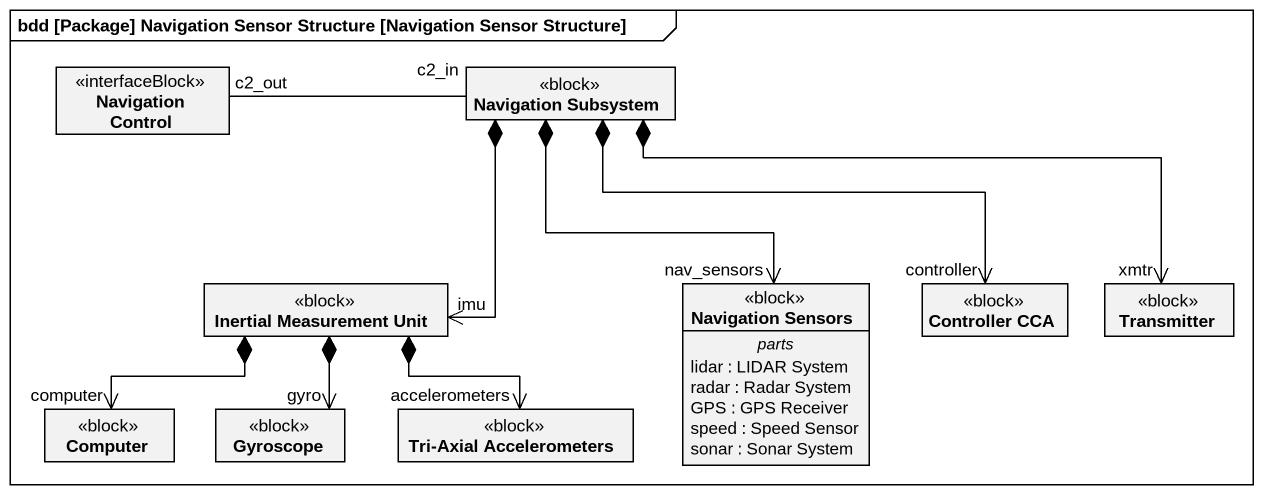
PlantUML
@startuml
mainframe bdd [Package] Navigation Sensor Structure [Navigation Sensor Structure]
hide circle
hide empty members
class "Navigation Control" as Navigation_Control <<interfaceBlock>>
class "Navigation Subsystem" as Navigation_Subsystem <<block>>
class "Inertial Measurement Unit" as Inertial_Measurement_Unit <<block>>
class "Navigation Sensors" as Navigation_Sensors <<block>> {
  -- parts --
  lidar : LIDAR System
  radar : Radar System
  GPS : GPS Receiver
  speed : Speed Sensor
  sonar : Sonar System
}
class "Controller CCA" as Controller_CCA <<block>>
class Transmitter <<block>>
class Computer <<block>>
class Gyroscope <<block>>
class "Tri-Axial Accelerometers" as Tri_Axial_Accelerometers <<block>>
Navigation_Control "c2_out" -right- "c2_in" Navigation_Subsystem
Navigation_Subsystem *--> "imu" Inertial_Measurement_Unit
Navigation_Subsystem *--> "nav_sensors" Navigation_Sensors
Navigation_Subsystem *-right-> "controller" Controller_CCA
Navigation_Subsystem *-right-> "xmtr" Transmitter
Inertial_Measurement_Unit *-left-> "computer" Computer
Inertial_Measurement_Unit *--> "gyro" Gyroscope
Inertial_Measurement_Unit *--> "accelerometers" Tri_Axial_Accelerometers
@enduml
